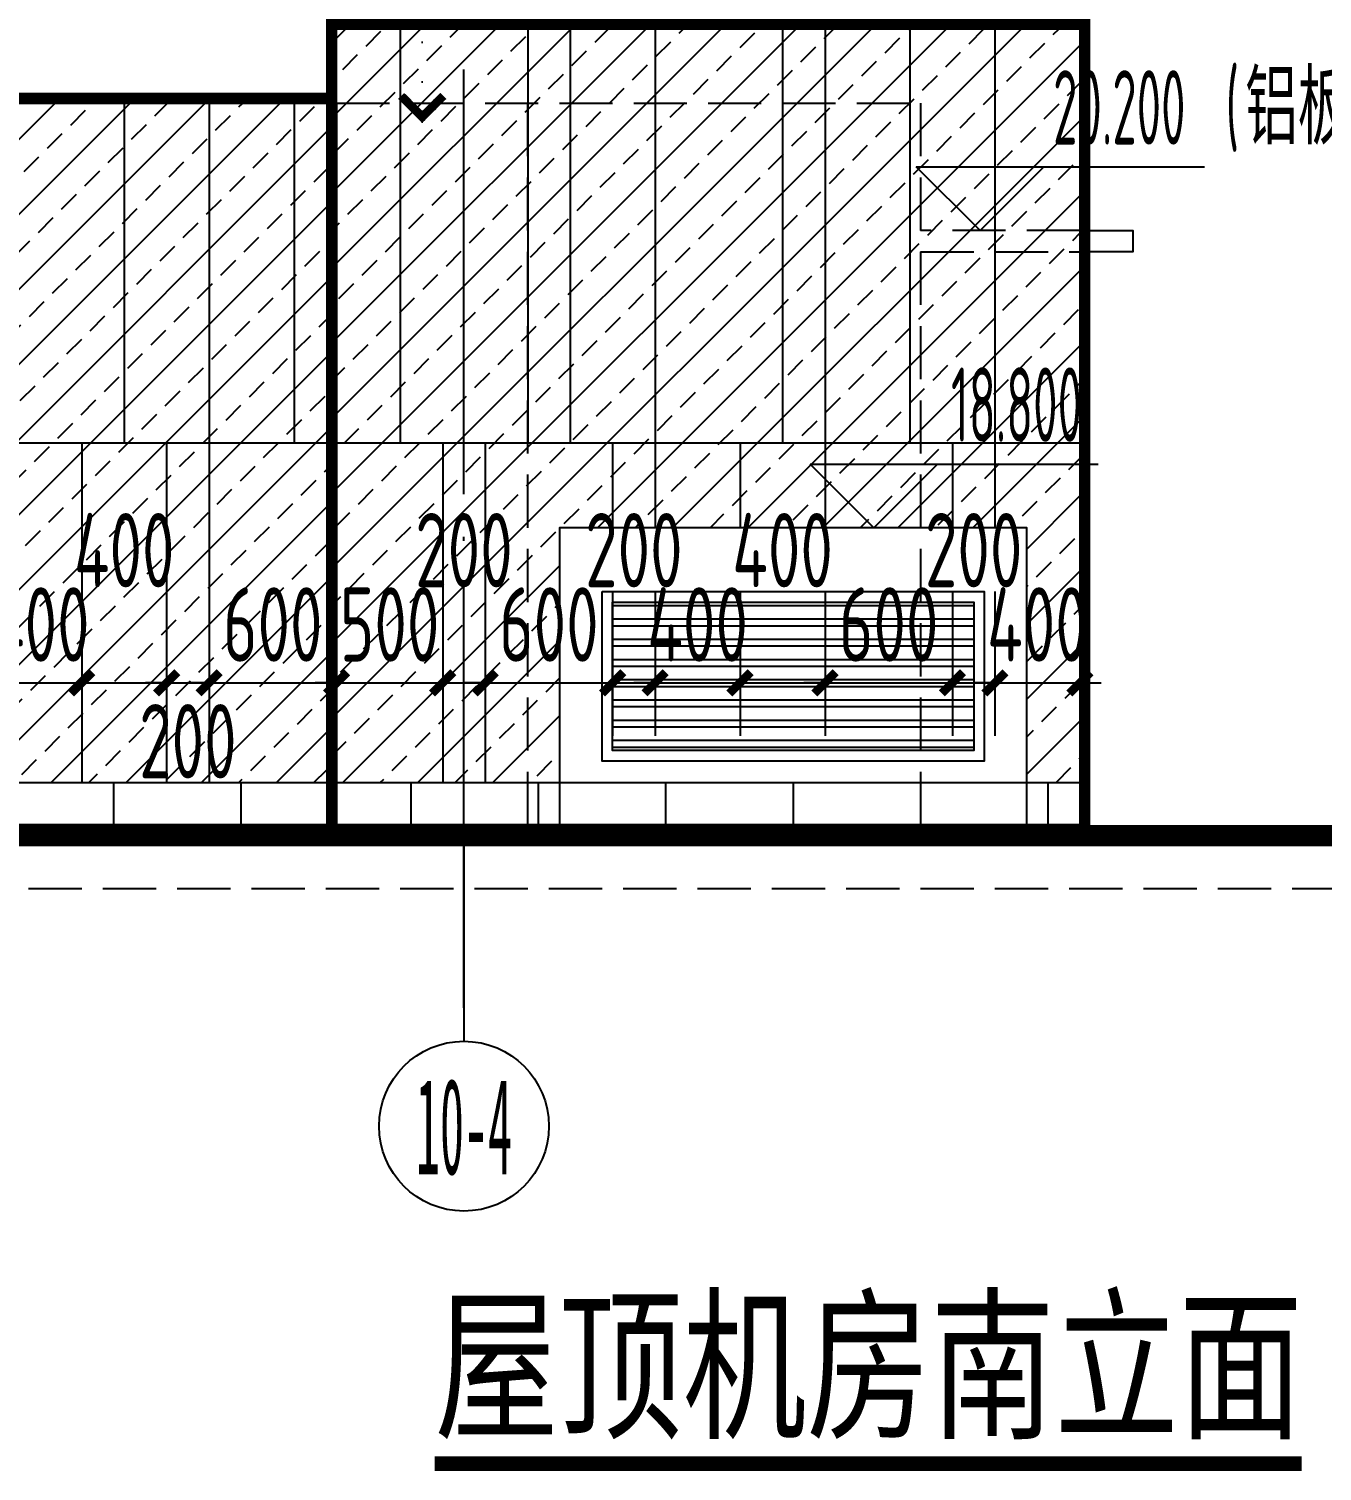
# Model space of a CAD drawing. Extents: x -863035 to 270371, y -8918 to 240488.
# Drawn here: x 213156 to 219245, y 127024 to 133818 of the extents above; entities that cross this region are included whole.
import ezdxf
from ezdxf.enums import TextEntityAlignment as Align

# ---------------------------------------------------------------- set-up
doc = ezdxf.new("R2010")
doc.units = 0
doc.header["$LTSCALE"] = 1000
doc.header["$MEASUREMENT"] = 0
for name, pattern in [('109-34 轴网$0$L1$0$$AUDIT_BAD_LTYPE1', [0]), ('DASH', [0.35, 0.25, -0.1]), ('DOT2', [0.125, 0, -0.125]), ('DOTE', [2.42, 2, -0.2, 0.02, -0.2])]:
    doc.linetypes.add(name, pattern=pattern)
for name, color, linetype in [('01-标注_尺寸', 124, 'Continuous'), ('01-标注_标高', 200, 'Continuous'), ('01-标注_符号', 200, 'Continuous'), ('01-标注_轴线坐标', 132, 'Continuous'), ('02-TEXT_标注', 130, 'Continuous'), ('02-TEXT_轴号', 7, 'Continuous'), ('05-填充_156', 156, 'Continuous'), ('A-C_窗', 140, 'Continuous'), ('A_AXIS-轴线', 36, 'Continuous'), ('AXIS_TEXT', 7, 'Continuous'), ('DIM_SYMB', 3, 'Continuous'), ('E-墙面分格', 146, 'Continuous'), ('E-立面轮廓', 241, 'Continuous')]:
    doc.layers.add(name, color=color, linetype=linetype)
doc.styles.add('_TCH_AXIS', font='STXIHEI.TTF')
doc.styles.add('_TCH_DIM', font='ROS1', dxfattribs={"width": 0.75, "bigfont": 'JD'})
doc.styles.add('_TCH_DIM_T3', font='ROS1', dxfattribs={"width": 0.75, "bigfont": 'JD'})
doc.styles.add('COMPLEX', font='COMPLEX')
doc.styles.add('logo-3', font='', dxfattribs={"width": 0.8})
doc.styles.get("Standard").update_dxf_attribs({"font": 'STXIHEI.TTF', "width": 0.75})
doc.styles.get('logo-3').set_extended_font_data('SimSun')
doc.dimstyles.new('_TCH_ARCH&&100', dxfattribs={"dimtxt": 350, "dimasz": 100, "dimexe": 250, "dimexo": 300, "dimgap": 100, "dimtad": 1, "dimdec": 0, "dimzin": 0, "dimdsep": 46, "dimtxsty": '_TCH_DIM_T3', "dimblk": 'ARCHTICK', "dimcen": 0.09, "dimclrt": 7, "dimazin": 2, "dimtfac": 1, "dimtdec": 0, "dimtix": 1, "dimtmove": 2, "dimatfit": 3, "dimfxl": 0, "dimtolj": 1, "dimtzin": 0, "dimarcsym": 0})
doc.dimstyles.new('副本 ISO-1', dxfattribs={"dimtxt": 2.5, "dimasz": 1.5, "dimexe": 1.25, "dimexo": 0.625, "dimtad": 1, "dimdec": 0, "dimtxsty": 'logo-3', "dimblk": 'ARCHTICK', "dimcen": 2.5, "dimdle": 1, "dimadec": 0, "dimazin": 0, "dimtfac": 1, "dimtdec": 0, "dimtix": 1, "dimtmove": 0, "dimatfit": 3, "dimldrblk": 'AR', "dimfxl": 0, "dimarcsym": 0})

# ---------------------------------------------------------------- blocks, each defined once
blk = doc.blocks.new('_ArchTick')
at = {"color": 0, "linetype": 'ByBlock', "const_width": 0.4}
blk.add_lwpolyline([(-0.5, -0.5), (0.5, 0.5)], dxfattribs=at)
blk = doc.blocks.new('*X7')
at = {"color": 0}
for p, q in [((-1012.3116, 1692.7221), (-1012.3116, 1692.7226)), ((-1012.3115, 1692.7227), (-1012.2838, 1692.7227)), ((-1012.3111, 1692.7217), (-1012.2828, 1692.7217)), ((-1012.3106, 1692.7211), (-1012.3106, 1692.7236)), ((-1012.3105, 1692.7237), (-1012.2848, 1692.7237)), ((-1012.3101, 1692.7207), (-1012.2818, 1692.7207)), ((-1012.3096, 1692.7201), (-1012.3096, 1692.7246)), ((-1012.3095, 1692.7247), (-1012.2858, 1692.7247)), ((-1012.3091, 1692.7197), (-1012.2808, 1692.7197)), ((-1012.3086, 1692.7191), (-1012.3086, 1692.7256)), ((-1012.3085, 1692.7257), (-1012.2868, 1692.7257)), ((-1012.3081, 1692.7187), (-1012.2798, 1692.7187)), ((-1012.3076, 1692.7181), (-1012.3076, 1692.7266)), ((-1012.3075, 1692.7267), (-1012.2878, 1692.7267)), ((-1012.3071, 1692.7177), (-1012.2788, 1692.7177)), ((-1012.3066, 1692.7171), (-1012.3066, 1692.7276)), ((-1012.3065, 1692.7277), (-1012.2888, 1692.7277)), ((-1012.3061, 1692.7167), (-1012.2778, 1692.7167)), ((-1012.3056, 1692.7161), (-1012.3056, 1692.7286)), ((-1012.3055, 1692.7287), (-1012.2898, 1692.7287)), ((-1012.3051, 1692.7157), (-1012.2768, 1692.7157)), ((-1012.3046, 1692.7151), (-1012.3046, 1692.7296)), ((-1012.3045, 1692.7297), (-1012.2908, 1692.7297)), ((-1012.3041, 1692.7147), (-1012.2758, 1692.7147)), ((-1012.3036, 1692.7141), (-1012.3036, 1692.7306)), ((-1012.3035, 1692.7307), (-1012.2918, 1692.7307)), ((-1012.3031, 1692.7137), (-1012.2748, 1692.7137)), ((-1012.3026, 1692.7131), (-1012.3026, 1692.7316)), ((-1012.3025, 1692.7317), (-1012.2928, 1692.7317)), ((-1012.3021, 1692.7127), (-1012.2738, 1692.7127)), ((-1012.3016, 1692.7121), (-1012.3016, 1692.7326)), ((-1012.3015, 1692.7327), (-1012.2938, 1692.7327)), ((-1012.3011, 1692.7117), (-1012.2728, 1692.7117)), ((-1012.3006, 1692.7111), (-1012.3006, 1692.7336)), ((-1012.3005, 1692.7337), (-1012.2948, 1692.7337)), ((-1012.3001, 1692.7107), (-1012.2718, 1692.7107)), ((-1012.2996, 1692.7101), (-1012.2996, 1692.7346)), ((-1012.2995, 1692.7347), (-1012.2958, 1692.7347)), ((-1012.2991, 1692.7097), (-1012.2708, 1692.7097)), ((-1012.2986, 1692.7091), (-1012.2986, 1692.7356)), ((-1012.2985, 1692.7357), (-1012.2968, 1692.7357)), ((-1012.2981, 1692.7087), (-1012.2698, 1692.7087)), ((-1012.2976, 1692.7081), (-1012.2976, 1692.7364)), ((-1012.2971, 1692.7077), (-1012.2688, 1692.7077)), ((-1012.2966, 1692.7071), (-1012.2966, 1692.7354)), ((-1012.2961, 1692.7067), (-1012.2678, 1692.7067)), ((-1012.2956, 1692.7061), (-1012.2956, 1692.7344)), ((-1012.2951, 1692.7057), (-1012.2668, 1692.7057)), ((-1012.2946, 1692.7051), (-1012.2946, 1692.7334)), ((-1012.2941, 1692.7047), (-1012.2658, 1692.7047)), ((-1012.2936, 1692.7041), (-1012.2936, 1692.7324)), ((-1012.2931, 1692.7037), (-1012.2648, 1692.7037)), ((-1012.2926, 1692.7031), (-1012.2926, 1692.7314)), ((-1012.2921, 1692.7027), (-1012.2638, 1692.7027)), ((-1012.2916, 1692.7021), (-1012.2916, 1692.7304)), ((-1012.2911, 1692.7017), (-1012.2628, 1692.7017)), ((-1012.2906, 1692.7011), (-1012.2906, 1692.7294)), ((-1012.2901, 1692.7007), (-1012.2618, 1692.7007)), ((-1012.2896, 1692.7001), (-1012.2896, 1692.7284)), ((-1012.2891, 1692.6997), (-1012.2608, 1692.6997)), ((-1012.2886, 1692.6991), (-1012.2886, 1692.7274)), ((-1012.2881, 1692.6987), (-1012.2598, 1692.6987)), ((-1012.2876, 1692.6981), (-1012.2876, 1692.7264)), ((-1012.2871, 1692.6977), (-1012.2588, 1692.6977)), ((-1012.2866, 1692.6971), (-1012.2866, 1692.7254)), ((-1012.2861, 1692.6967), (-1012.2578, 1692.6967)), ((-1012.2856, 1692.6961), (-1012.2856, 1692.7244)), ((-1012.2851, 1692.6957), (-1012.2568, 1692.6957)), ((-1012.2846, 1692.6951), (-1012.2846, 1692.7234)), ((-1012.2836, 1692.6941), (-1012.2836, 1692.7224)), ((-1012.2826, 1692.6931), (-1012.2826, 1692.7214)), ((-1012.2816, 1692.6921), (-1012.2816, 1692.7204)), ((-1012.2806, 1692.6911), (-1012.2806, 1692.7194)), ((-1012.2796, 1692.6901), (-1012.2796, 1692.7184)), ((-1012.2786, 1692.6891), (-1012.2786, 1692.7174)), ((-1012.2776, 1692.6881), (-1012.2776, 1692.7164)), ((-1012.2766, 1692.6871), (-1012.2766, 1692.7154)), ((-1012.2756, 1692.6861), (-1012.2756, 1692.7144)), ((-1012.2746, 1692.6851), (-1012.2746, 1692.7134)), ((-1012.2736, 1692.6841), (-1012.2736, 1692.7124)), ((-1012.2726, 1692.6831), (-1012.2726, 1692.7114)), ((-1012.2716, 1692.6821), (-1012.2716, 1692.7104)), ((-1012.2706, 1692.6811), (-1012.2706, 1692.7094)), ((-1012.2696, 1692.6801), (-1012.2696, 1692.7084)), ((-1012.2686, 1692.6791), (-1012.2686, 1692.7074)), ((-1012.2676, 1692.6781), (-1012.2676, 1692.7064)), ((-1012.2666, 1692.6771), (-1012.2666, 1692.7054)), ((-1012.2656, 1692.6761), (-1012.2656, 1692.7044)), ((-1012.2646, 1692.6751), (-1012.2646, 1692.7034)), ((-1012.2636, 1692.6741), (-1012.2636, 1692.7024)), ((-1012.2626, 1692.6731), (-1012.2626, 1692.7014)), ((-1012.2616, 1692.6721), (-1012.2616, 1692.7004)), ((-1012.2606, 1692.6711), (-1012.2606, 1692.6994)), ((-1012.2596, 1692.6701), (-1012.2596, 1692.6984)), ((-1012.2586, 1692.6424), (-1012.2586, 1692.6974)), ((-1012.2576, 1692.6434), (-1012.2576, 1692.6964)), ((-1012.2841, 1692.6947), (-1012.2558, 1692.6947)), ((-1012.2831, 1692.6937), (-1012.2548, 1692.6937)), ((-1012.2821, 1692.6927), (-1012.2538, 1692.6927)), ((-1012.2811, 1692.6917), (-1012.2528, 1692.6917)), ((-1012.2801, 1692.6907), (-1012.2518, 1692.6907)), ((-1012.2791, 1692.6897), (-1012.2508, 1692.6897)), ((-1012.2781, 1692.6887), (-1012.2498, 1692.6887)), ((-1012.2771, 1692.6877), (-1012.2488, 1692.6877)), ((-1012.2761, 1692.6867), (-1012.2478, 1692.6867)), ((-1012.2756, 1692.6537), (-1012.2473, 1692.6537)), ((-1012.2756, 1692.6254), (-1012.2756, 1692.6537)), ((-1012.2751, 1692.6857), (-1012.2468, 1692.6857)), ((-1012.2746, 1692.6547), (-1012.2463, 1692.6547)), ((-1012.2746, 1692.6264), (-1012.2746, 1692.6547)), ((-1012.2741, 1692.6847), (-1012.2458, 1692.6847)), ((-1012.2736, 1692.6557), (-1012.2453, 1692.6557)), ((-1012.2736, 1692.6274), (-1012.2736, 1692.6557)), ((-1012.2731, 1692.6837), (-1012.2448, 1692.6837)), ((-1012.2726, 1692.6567), (-1012.2443, 1692.6567)), ((-1012.2726, 1692.6284), (-1012.2726, 1692.6567)), ((-1012.2721, 1692.6827), (-1012.2438, 1692.6827)), ((-1012.2716, 1692.6577), (-1012.2433, 1692.6577)), ((-1012.2716, 1692.6294), (-1012.2716, 1692.6577)), ((-1012.2711, 1692.6817), (-1012.2428, 1692.6817)), ((-1012.2706, 1692.6587), (-1012.2423, 1692.6587)), ((-1012.2706, 1692.6304), (-1012.2706, 1692.6587)), ((-1012.2701, 1692.6807), (-1012.2418, 1692.6807)), ((-1012.2696, 1692.6597), (-1012.2413, 1692.6597)), ((-1012.2696, 1692.6314), (-1012.2696, 1692.6597)), ((-1012.2691, 1692.6797), (-1012.2408, 1692.6797)), ((-1012.2686, 1692.6607), (-1012.2403, 1692.6607)), ((-1012.2686, 1692.6324), (-1012.2686, 1692.6607)), ((-1012.2681, 1692.6787), (-1012.2398, 1692.6787)), ((-1012.2676, 1692.6617), (-1012.2393, 1692.6617)), ((-1012.2676, 1692.6334), (-1012.2676, 1692.6617)), ((-1012.2671, 1692.6777), (-1012.2388, 1692.6777)), ((-1012.2666, 1692.6627), (-1012.2383, 1692.6627)), ((-1012.2666, 1692.6344), (-1012.2666, 1692.6627)), ((-1012.2661, 1692.6767), (-1012.2378, 1692.6767)), ((-1012.2656, 1692.6637), (-1012.2373, 1692.6637)), ((-1012.2656, 1692.6354), (-1012.2656, 1692.6637)), ((-1012.2651, 1692.6757), (-1012.2368, 1692.6757)), ((-1012.2646, 1692.6647), (-1012.2363, 1692.6647)), ((-1012.2646, 1692.6364), (-1012.2646, 1692.6647)), ((-1012.2641, 1692.6747), (-1012.2358, 1692.6747)), ((-1012.2636, 1692.6657), (-1012.2353, 1692.6657)), ((-1012.2636, 1692.6374), (-1012.2636, 1692.6657)), ((-1012.2631, 1692.6737), (-1012.2348, 1692.6737)), ((-1012.2626, 1692.6667), (-1012.2343, 1692.6667)), ((-1012.2626, 1692.6384), (-1012.2626, 1692.6667)), ((-1012.2621, 1692.6727), (-1012.2338, 1692.6727)), ((-1012.2616, 1692.6677), (-1012.2333, 1692.6677)), ((-1012.2616, 1692.6394), (-1012.2616, 1692.6677)), ((-1012.2611, 1692.6717), (-1012.2328, 1692.6717)), ((-1012.2606, 1692.6687), (-1012.2323, 1692.6687)), ((-1012.2606, 1692.6404), (-1012.2606, 1692.6687)), ((-1012.2601, 1692.6707), (-1012.2318, 1692.6707)), ((-1012.2596, 1692.6697), (-1012.2313, 1692.6697)), ((-1012.2596, 1692.6414), (-1012.2596, 1692.6697)), ((-1012.2566, 1692.6444), (-1012.2566, 1692.6954)), ((-1012.2556, 1692.6454), (-1012.2556, 1692.6944)), ((-1012.2546, 1692.6464), (-1012.2546, 1692.6934)), ((-1012.2536, 1692.6474), (-1012.2536, 1692.6924)), ((-1012.2526, 1692.6484), (-1012.2526, 1692.6914)), ((-1012.2516, 1692.6494), (-1012.2516, 1692.6904)), ((-1012.2506, 1692.6504), (-1012.2506, 1692.6894)), ((-1012.2496, 1692.6514), (-1012.2496, 1692.6884)), ((-1012.2486, 1692.6524), (-1012.2486, 1692.6874)), ((-1012.2476, 1692.6534), (-1012.2476, 1692.6864)), ((-1012.2466, 1692.6544), (-1012.2466, 1692.6854)), ((-1012.2456, 1692.6554), (-1012.2456, 1692.6844)), ((-1012.2446, 1692.6564), (-1012.2446, 1692.6834)), ((-1012.2436, 1692.6574), (-1012.2436, 1692.6824)), ((-1012.2426, 1692.6584), (-1012.2426, 1692.6814)), ((-1012.2416, 1692.6594), (-1012.2416, 1692.6804)), ((-1012.2406, 1692.6604), (-1012.2406, 1692.6794)), ((-1012.2396, 1692.6614), (-1012.2396, 1692.6784)), ((-1012.2386, 1692.6624), (-1012.2386, 1692.6774)), ((-1012.2376, 1692.6634), (-1012.2376, 1692.6764)), ((-1012.2366, 1692.6644), (-1012.2366, 1692.6754)), ((-1012.2356, 1692.6654), (-1012.2356, 1692.6744)), ((-1012.2346, 1692.6664), (-1012.2346, 1692.6734)), ((-1012.2336, 1692.6674), (-1012.2336, 1692.6724)), ((-1012.2326, 1692.6684), (-1012.2326, 1692.6714)), ((-1012.2316, 1692.6694), (-1012.2316, 1692.6704)), ((-1012.3116, 1692.6177), (-1012.2833, 1692.6177)), ((-1012.3116, 1692.6172), (-1012.3116, 1692.6177)), ((-1012.3111, 1692.6167), (-1012.2843, 1692.6167)), ((-1012.3106, 1692.6187), (-1012.2823, 1692.6187)), ((-1012.3106, 1692.6162), (-1012.3106, 1692.6187)), ((-1012.3101, 1692.6157), (-1012.2853, 1692.6157)), ((-1012.3096, 1692.6197), (-1012.2813, 1692.6197)), ((-1012.3096, 1692.6152), (-1012.3096, 1692.6197)), ((-1012.3091, 1692.6147), (-1012.2863, 1692.6147)), ((-1012.3086, 1692.6207), (-1012.2803, 1692.6207)), ((-1012.3086, 1692.6142), (-1012.3086, 1692.6207)), ((-1012.3081, 1692.6137), (-1012.2873, 1692.6137)), ((-1012.3076, 1692.6217), (-1012.2793, 1692.6217)), ((-1012.3076, 1692.6132), (-1012.3076, 1692.6217)), ((-1012.3071, 1692.6127), (-1012.2883, 1692.6127)), ((-1012.3066, 1692.6227), (-1012.2783, 1692.6227)), ((-1012.3066, 1692.6122), (-1012.3066, 1692.6227)), ((-1012.3061, 1692.6117), (-1012.2893, 1692.6117)), ((-1012.3056, 1692.6237), (-1012.2773, 1692.6237)), ((-1012.3056, 1692.6112), (-1012.3056, 1692.6237)), ((-1012.3046, 1692.6247), (-1012.2763, 1692.6247)), ((-1012.3046, 1692.6102), (-1012.3046, 1692.6247)), ((-1012.3036, 1692.6257), (-1012.2753, 1692.6257)), ((-1012.3036, 1692.6092), (-1012.3036, 1692.6257)), ((-1012.3026, 1692.6267), (-1012.2743, 1692.6267)), ((-1012.3026, 1692.6082), (-1012.3026, 1692.6267)), ((-1012.3016, 1692.6277), (-1012.2733, 1692.6277)), ((-1012.3016, 1692.6072), (-1012.3016, 1692.6277)), ((-1012.3006, 1692.6287), (-1012.2723, 1692.6287)), ((-1012.3006, 1692.6062), (-1012.3006, 1692.6287)), ((-1012.2996, 1692.6297), (-1012.2713, 1692.6297)), ((-1012.2996, 1692.6052), (-1012.2996, 1692.6297)), ((-1012.2986, 1692.6307), (-1012.2703, 1692.6307)), ((-1012.2986, 1692.6042), (-1012.2986, 1692.6307)), ((-1012.2976, 1692.6317), (-1012.2693, 1692.6317)), ((-1012.2976, 1692.6034), (-1012.2976, 1692.6317)), ((-1012.2966, 1692.6327), (-1012.2683, 1692.6327)), ((-1012.2966, 1692.6044), (-1012.2966, 1692.6327)), ((-1012.2956, 1692.6337), (-1012.2673, 1692.6337)), ((-1012.2956, 1692.6054), (-1012.2956, 1692.6337)), ((-1012.2946, 1692.6347), (-1012.2663, 1692.6347)), ((-1012.2946, 1692.6064), (-1012.2946, 1692.6347)), ((-1012.2936, 1692.6357), (-1012.2653, 1692.6357)), ((-1012.2936, 1692.6074), (-1012.2936, 1692.6357)), ((-1012.2926, 1692.6367), (-1012.2643, 1692.6367)), ((-1012.2926, 1692.6084), (-1012.2926, 1692.6367)), ((-1012.2916, 1692.6377), (-1012.2633, 1692.6377)), ((-1012.2916, 1692.6094), (-1012.2916, 1692.6377)), ((-1012.2906, 1692.6387), (-1012.2623, 1692.6387)), ((-1012.2906, 1692.6104), (-1012.2906, 1692.6387)), ((-1012.2896, 1692.6397), (-1012.2613, 1692.6397)), ((-1012.2896, 1692.6114), (-1012.2896, 1692.6397)), ((-1012.2886, 1692.6407), (-1012.2603, 1692.6407)), ((-1012.2886, 1692.6124), (-1012.2886, 1692.6407)), ((-1012.2876, 1692.6417), (-1012.2593, 1692.6417)), ((-1012.2876, 1692.6134), (-1012.2876, 1692.6417)), ((-1012.2866, 1692.6427), (-1012.2583, 1692.6427)), ((-1012.2866, 1692.6144), (-1012.2866, 1692.6427)), ((-1012.2856, 1692.6437), (-1012.2573, 1692.6437)), ((-1012.2856, 1692.6154), (-1012.2856, 1692.6437)), ((-1012.2846, 1692.6447), (-1012.2563, 1692.6447)), ((-1012.2846, 1692.6164), (-1012.2846, 1692.6447)), ((-1012.2836, 1692.6457), (-1012.2553, 1692.6457)), ((-1012.2836, 1692.6174), (-1012.2836, 1692.6457)), ((-1012.2826, 1692.6467), (-1012.2543, 1692.6467)), ((-1012.2826, 1692.6184), (-1012.2826, 1692.6467)), ((-1012.2816, 1692.6477), (-1012.2533, 1692.6477)), ((-1012.2816, 1692.6194), (-1012.2816, 1692.6477)), ((-1012.2806, 1692.6487), (-1012.2523, 1692.6487)), ((-1012.2806, 1692.6204), (-1012.2806, 1692.6487)), ((-1012.2796, 1692.6497), (-1012.2513, 1692.6497)), ((-1012.2796, 1692.6214), (-1012.2796, 1692.6497)), ((-1012.2786, 1692.6507), (-1012.2503, 1692.6507)), ((-1012.2786, 1692.6224), (-1012.2786, 1692.6507)), ((-1012.2776, 1692.6517), (-1012.2493, 1692.6517)), ((-1012.2776, 1692.6234), (-1012.2776, 1692.6517)), ((-1012.2766, 1692.6527), (-1012.2483, 1692.6527)), ((-1012.2766, 1692.6244), (-1012.2766, 1692.6527)), ((-1012.3051, 1692.6107), (-1012.2903, 1692.6107)), ((-1012.3041, 1692.6097), (-1012.2913, 1692.6097)), ((-1012.3031, 1692.6087), (-1012.2923, 1692.6087)), ((-1012.3021, 1692.6077), (-1012.2933, 1692.6077)), ((-1012.3011, 1692.6067), (-1012.2943, 1692.6067)), ((-1012.3001, 1692.6057), (-1012.2953, 1692.6057)), ((-1012.2991, 1692.6047), (-1012.2963, 1692.6047)), ((-1012.2981, 1692.6037), (-1012.2973, 1692.6037))]:
    blk.add_line(p, q, dxfattribs=at)
blk = doc.blocks.new('A-ARROW')
blk.add_lwpolyline([(0.0808, 0.0525), (0.0666, 0.0666), (0, 0), (0.0666, -0.0666), (0.0808, -0.0525), (0.0283, 0)], close=True)
at = {"rotation": 180}
blk.add_blockref('*X7', (-1012.2311, 1692.6699), dxfattribs=at)
blk = doc.blocks.new('AR')
at = {"xscale": -21.59999999986031, "yscale": 21.59999999999127, "zscale": 21.6, "rotation": 359.9999997162888}
blk.add_blockref('A-ARROW', (0.002, -0.002), dxfattribs=at)
blk = doc.blocks.new('_AXISO')
blk.add_circle((0, 0), 0.5)
at = {"layer": 'AXIS_TEXT', "style": 'COMPLEX', "width": 1.041667}
blk.add_attdef('A', text='', height=0.56, dxfattribs=at).set_placement((-0.25, -0.28), (0.25, -0.28), align=Align.FIT)
blk = doc.blocks.new('*D1806')
at = {"layer": '01-标注_尺寸', "color": 0, "lineweight": -2, "transparency": 16777216}
for p, q in [((213004.7, 131168.3), (213004.7, 130487.6)), ((213404.7, 131168.3), (213404.7, 130487.6)), ((213004.7, 130737.6), (212904.7, 130737.6)), ((213004.7, 130737.6), (213404.7, 130737.6)), ((213404.7, 130737.6), (213504.7, 130737.6))]:
    blk.add_line(p, q, dxfattribs=at)
at = {"layer": 'Defpoints', "color": 0, "transparency": 16777216}
for p in [(213004.7, 131468.3), (213404.7, 131468.3), (213404.7, 130737.6)]:
    blk.add_point(p, dxfattribs=at)
at = {"layer": '01-标注_尺寸', "color": 0, "lineweight": -2, "transparency": 16777216, "xscale": 100, "yscale": 100, "zscale": 100}
blk.add_blockref('_ArchTick', (213004.7, 130737.6), dxfattribs=at)
at = {"layer": '01-标注_尺寸', "color": 0, "lineweight": -2, "transparency": 16777216, "xscale": 100, "yscale": 100, "zscale": 100, "rotation": 180}
blk.add_blockref('_ArchTick', (213404.7, 130737.6), dxfattribs=at)
at = {"layer": '01-标注_尺寸', "color": 7, "transparency": 16777216, "insert": (213204.7, 131012.6), "char_height": 350, "attachment_point": 5, "style": '_TCH_DIM_T3'}
blk.add_mtext('\\A1;400', dxfattribs=at)
blk = doc.blocks.new('*D1807')
at = {"layer": '01-标注_尺寸', "color": 0, "lineweight": -2, "transparency": 16777216}
for p, q in [((213404.7, 131168.3), (213404.7, 130487.6)), ((213804.7, 131168.3), (213804.7, 130487.6)), ((213404.7, 130737.6), (213804.7, 130737.6))]:
    blk.add_line(p, q, dxfattribs=at)
at = {"layer": 'Defpoints', "color": 0, "transparency": 16777216}
for p in [(213404.7, 131468.3), (213804.7, 131468.3), (213804.7, 130737.6)]:
    blk.add_point(p, dxfattribs=at)
at = {"layer": '01-标注_尺寸', "color": 0, "lineweight": -2, "transparency": 16777216, "xscale": 100, "yscale": 100, "zscale": 100, "rotation": 180}
blk.add_blockref('_ArchTick', (213404.7, 130737.6), dxfattribs=at)
at = {"layer": '01-标注_尺寸', "color": 0, "lineweight": -2, "transparency": 16777216, "xscale": 100, "yscale": 100, "zscale": 100}
blk.add_blockref('_ArchTick', (213804.7, 130737.6), dxfattribs=at)
at = {"layer": '01-标注_尺寸', "color": 7, "transparency": 16777216, "insert": (213604.7, 131362.6), "char_height": 350, "attachment_point": 5, "style": '_TCH_DIM_T3'}
blk.add_mtext('\\A1;400', dxfattribs=at)
blk = doc.blocks.new('*D1808')
at = {"layer": '01-标注_尺寸', "color": 0, "lineweight": -2, "transparency": 16777216}
for p, q in [((213804.7, 131168.3), (213804.7, 130487.6)), ((214004.7, 131168.3), (214004.7, 130487.6)), ((213804.7, 130737.6), (213704.7, 130737.6)), ((213804.7, 130737.6), (214004.7, 130737.6)), ((214004.7, 130737.6), (214104.7, 130737.6))]:
    blk.add_line(p, q, dxfattribs=at)
at = {"layer": 'Defpoints', "color": 0, "transparency": 16777216}
for p in [(213804.7, 131468.3), (214004.7, 131468.3), (214004.7, 130737.6)]:
    blk.add_point(p, dxfattribs=at)
at = {"layer": '01-标注_尺寸', "color": 0, "lineweight": -2, "transparency": 16777216, "xscale": 100, "yscale": 100, "zscale": 100}
blk.add_blockref('_ArchTick', (213804.7, 130737.6), dxfattribs=at)
at = {"layer": '01-标注_尺寸', "color": 0, "lineweight": -2, "transparency": 16777216, "xscale": 100, "yscale": 100, "zscale": 100, "rotation": 180}
blk.add_blockref('_ArchTick', (214004.7, 130737.6), dxfattribs=at)
at = {"layer": '01-标注_尺寸', "color": 7, "transparency": 16777216, "insert": (213904.7, 130462.6), "char_height": 350, "attachment_point": 5, "style": '_TCH_DIM_T3'}
blk.add_mtext('\\A1;200', dxfattribs=at)
blk = doc.blocks.new('*D1809')
at = {"layer": '01-标注_尺寸', "color": 0, "lineweight": -2, "transparency": 16777216}
for p, q in [((214004.7, 131168.3), (214004.7, 130487.6)), ((214604.7, 131168.3), (214604.7, 130487.6)), ((214004.7, 130737.6), (213904.7, 130737.6)), ((214004.7, 130737.6), (214604.7, 130737.6)), ((214604.7, 130737.6), (214704.7, 130737.6))]:
    blk.add_line(p, q, dxfattribs=at)
at = {"layer": 'Defpoints', "color": 0, "transparency": 16777216}
for p in [(214004.7, 131468.3), (214604.7, 131468.3), (214604.7, 130737.6)]:
    blk.add_point(p, dxfattribs=at)
at = {"layer": '01-标注_尺寸', "color": 0, "lineweight": -2, "transparency": 16777216, "xscale": 100, "yscale": 100, "zscale": 100}
blk.add_blockref('_ArchTick', (214004.7, 130737.6), dxfattribs=at)
at = {"layer": '01-标注_尺寸', "color": 0, "lineweight": -2, "transparency": 16777216, "xscale": 100, "yscale": 100, "zscale": 100, "rotation": 180}
blk.add_blockref('_ArchTick', (214604.7, 130737.6), dxfattribs=at)
at = {"layer": '01-标注_尺寸', "color": 7, "transparency": 16777216, "insert": (214304.7, 131012.6), "char_height": 350, "attachment_point": 5, "style": '_TCH_DIM_T3'}
blk.add_mtext('\\A1;600', dxfattribs=at)
blk = doc.blocks.new('*D1810')
at = {"layer": '01-标注_尺寸', "color": 0, "lineweight": -2, "transparency": 16777216}
for p, q in [((214604.7, 131168.3), (214604.7, 130487.6)), ((215104.7, 131168.3), (215104.7, 130487.6)), ((214604.7, 130737.6), (214504.7, 130737.6)), ((214604.7, 130737.6), (215104.7, 130737.6)), ((215104.7, 130737.6), (215204.7, 130737.6))]:
    blk.add_line(p, q, dxfattribs=at)
at = {"layer": 'Defpoints', "color": 0, "transparency": 16777216}
for p in [(214604.7, 131468.3), (215104.7, 131468.3), (215104.7, 130737.6)]:
    blk.add_point(p, dxfattribs=at)
at = {"layer": '01-标注_尺寸', "color": 0, "lineweight": -2, "transparency": 16777216, "xscale": 100, "yscale": 100, "zscale": 100}
blk.add_blockref('_ArchTick', (214604.7, 130737.6), dxfattribs=at)
at = {"layer": '01-标注_尺寸', "color": 0, "lineweight": -2, "transparency": 16777216, "xscale": 100, "yscale": 100, "zscale": 100, "rotation": 180}
blk.add_blockref('_ArchTick', (215104.7, 130737.6), dxfattribs=at)
at = {"layer": '01-标注_尺寸', "color": 7, "transparency": 16777216, "insert": (214854.7, 131012.6), "char_height": 350, "attachment_point": 5, "style": '_TCH_DIM_T3'}
blk.add_mtext('\\A1;500', dxfattribs=at)
blk = doc.blocks.new('*D1811')
at = {"layer": '01-标注_尺寸', "color": 0, "lineweight": -2, "transparency": 16777216}
for p, q in [((215104.7, 131168.3), (215104.7, 130487.6)), ((215304.7, 131168.3), (215304.7, 130487.6)), ((215104.7, 130737.6), (215304.7, 130737.6))]:
    blk.add_line(p, q, dxfattribs=at)
at = {"layer": 'Defpoints', "color": 0, "transparency": 16777216}
for p in [(215104.7, 131468.3), (215304.7, 131468.3), (215304.7, 130737.6)]:
    blk.add_point(p, dxfattribs=at)
at = {"layer": '01-标注_尺寸', "color": 0, "lineweight": -2, "transparency": 16777216, "xscale": 100, "yscale": 100, "zscale": 100, "rotation": 180}
blk.add_blockref('_ArchTick', (215104.7, 130737.6), dxfattribs=at)
at = {"layer": '01-标注_尺寸', "color": 0, "lineweight": -2, "transparency": 16777216, "xscale": 100, "yscale": 100, "zscale": 100}
blk.add_blockref('_ArchTick', (215304.7, 130737.6), dxfattribs=at)
at = {"layer": '01-标注_尺寸', "color": 7, "transparency": 16777216, "insert": (215204.7, 131362.6), "char_height": 350, "attachment_point": 5, "style": '_TCH_DIM_T3'}
blk.add_mtext('\\A1;200', dxfattribs=at)
blk = doc.blocks.new('*D1812')
at = {"layer": '01-标注_尺寸', "color": 0, "lineweight": -2, "transparency": 16777216}
for p, q in [((215304.7, 131168.3), (215304.7, 130487.6)), ((215904.7, 131168.3), (215904.7, 130487.6)), ((215304.7, 130737.6), (215204.7, 130737.6)), ((215304.7, 130737.6), (215904.7, 130737.6)), ((215904.7, 130737.6), (216004.7, 130737.6))]:
    blk.add_line(p, q, dxfattribs=at)
at = {"layer": 'Defpoints', "color": 0, "transparency": 16777216}
for p in [(215304.7, 131468.3), (215904.7, 131468.3), (215904.7, 130737.6)]:
    blk.add_point(p, dxfattribs=at)
at = {"layer": '01-标注_尺寸', "color": 0, "lineweight": -2, "transparency": 16777216, "xscale": 100, "yscale": 100, "zscale": 100}
blk.add_blockref('_ArchTick', (215304.7, 130737.6), dxfattribs=at)
at = {"layer": '01-标注_尺寸', "color": 0, "lineweight": -2, "transparency": 16777216, "xscale": 100, "yscale": 100, "zscale": 100, "rotation": 180}
blk.add_blockref('_ArchTick', (215904.7, 130737.6), dxfattribs=at)
at = {"layer": '01-标注_尺寸', "color": 7, "transparency": 16777216, "insert": (215604.7, 131012.6), "char_height": 350, "attachment_point": 5, "style": '_TCH_DIM_T3'}
blk.add_mtext('\\A1;600', dxfattribs=at)
blk = doc.blocks.new('*D1813')
at = {"layer": '01-标注_尺寸', "color": 0, "lineweight": -2, "transparency": 16777216}
for p, q in [((215904.7, 131168.3), (215904.7, 130487.6)), ((216104.7, 131168.3), (216104.7, 130487.6)), ((215904.7, 130737.6), (216104.7, 130737.6))]:
    blk.add_line(p, q, dxfattribs=at)
at = {"layer": 'Defpoints', "color": 0, "transparency": 16777216}
for p in [(215904.7, 131468.3), (216104.7, 131468.3), (216104.7, 130737.6)]:
    blk.add_point(p, dxfattribs=at)
at = {"layer": '01-标注_尺寸', "color": 0, "lineweight": -2, "transparency": 16777216, "xscale": 100, "yscale": 100, "zscale": 100, "rotation": 180}
blk.add_blockref('_ArchTick', (215904.7, 130737.6), dxfattribs=at)
at = {"layer": '01-标注_尺寸', "color": 0, "lineweight": -2, "transparency": 16777216, "xscale": 100, "yscale": 100, "zscale": 100}
blk.add_blockref('_ArchTick', (216104.7, 130737.6), dxfattribs=at)
at = {"layer": '01-标注_尺寸', "color": 7, "transparency": 16777216, "insert": (216004.7, 131362.6), "char_height": 350, "attachment_point": 5, "style": '_TCH_DIM_T3'}
blk.add_mtext('\\A1;200', dxfattribs=at)
blk = doc.blocks.new('*D1814')
at = {"layer": '01-标注_尺寸', "color": 0, "lineweight": -2, "transparency": 16777216}
for p, q in [((216104.7, 131168.3), (216104.7, 130487.6)), ((216504.7, 131168.3), (216504.7, 130487.6)), ((216104.7, 130737.6), (216004.7, 130737.6)), ((216104.7, 130737.6), (216504.7, 130737.6)), ((216504.7, 130737.6), (216604.7, 130737.6))]:
    blk.add_line(p, q, dxfattribs=at)
at = {"layer": 'Defpoints', "color": 0, "transparency": 16777216}
for p in [(216104.7, 131468.3), (216504.7, 131468.3), (216504.7, 130737.6)]:
    blk.add_point(p, dxfattribs=at)
at = {"layer": '01-标注_尺寸', "color": 0, "lineweight": -2, "transparency": 16777216, "xscale": 100, "yscale": 100, "zscale": 100}
blk.add_blockref('_ArchTick', (216104.7, 130737.6), dxfattribs=at)
at = {"layer": '01-标注_尺寸', "color": 0, "lineweight": -2, "transparency": 16777216, "xscale": 100, "yscale": 100, "zscale": 100, "rotation": 180}
blk.add_blockref('_ArchTick', (216504.7, 130737.6), dxfattribs=at)
at = {"layer": '01-标注_尺寸', "color": 7, "transparency": 16777216, "insert": (216304.7, 131012.6), "char_height": 350, "attachment_point": 5, "style": '_TCH_DIM_T3'}
blk.add_mtext('\\A1;400', dxfattribs=at)
blk = doc.blocks.new('*D1815')
at = {"layer": '01-标注_尺寸', "color": 0, "lineweight": -2, "transparency": 16777216}
for p, q in [((216504.7, 131168.3), (216504.7, 130487.6)), ((216904.7, 131168.3), (216904.7, 130487.6)), ((216504.7, 130737.6), (216904.7, 130737.6))]:
    blk.add_line(p, q, dxfattribs=at)
at = {"layer": 'Defpoints', "color": 0, "transparency": 16777216}
for p in [(216504.7, 131468.3), (216904.7, 131468.3), (216904.7, 130737.6)]:
    blk.add_point(p, dxfattribs=at)
at = {"layer": '01-标注_尺寸', "color": 0, "lineweight": -2, "transparency": 16777216, "xscale": 100, "yscale": 100, "zscale": 100, "rotation": 180}
blk.add_blockref('_ArchTick', (216504.7, 130737.6), dxfattribs=at)
at = {"layer": '01-标注_尺寸', "color": 0, "lineweight": -2, "transparency": 16777216, "xscale": 100, "yscale": 100, "zscale": 100}
blk.add_blockref('_ArchTick', (216904.7, 130737.6), dxfattribs=at)
at = {"layer": '01-标注_尺寸', "color": 7, "transparency": 16777216, "insert": (216704.7, 131362.6), "char_height": 350, "attachment_point": 5, "style": '_TCH_DIM_T3'}
blk.add_mtext('\\A1;400', dxfattribs=at)
blk = doc.blocks.new('*D1816')
at = {"layer": '01-标注_尺寸', "color": 0, "lineweight": -2, "transparency": 16777216}
for p, q in [((216904.7, 131168.3), (216904.7, 130487.6)), ((217504.7, 131168.3), (217504.7, 130487.6)), ((216904.7, 130737.6), (216804.7, 130737.6)), ((216904.7, 130737.6), (217504.7, 130737.6)), ((217504.7, 130737.6), (217604.7, 130737.6))]:
    blk.add_line(p, q, dxfattribs=at)
at = {"layer": 'Defpoints', "color": 0, "transparency": 16777216}
for p in [(216904.7, 131468.3), (217504.7, 131468.3), (217504.7, 130737.6)]:
    blk.add_point(p, dxfattribs=at)
at = {"layer": '01-标注_尺寸', "color": 0, "lineweight": -2, "transparency": 16777216, "xscale": 100, "yscale": 100, "zscale": 100}
blk.add_blockref('_ArchTick', (216904.7, 130737.6), dxfattribs=at)
at = {"layer": '01-标注_尺寸', "color": 0, "lineweight": -2, "transparency": 16777216, "xscale": 100, "yscale": 100, "zscale": 100, "rotation": 180}
blk.add_blockref('_ArchTick', (217504.7, 130737.6), dxfattribs=at)
at = {"layer": '01-标注_尺寸', "color": 7, "transparency": 16777216, "insert": (217204.7, 131012.6), "char_height": 350, "attachment_point": 5, "style": '_TCH_DIM_T3'}
blk.add_mtext('\\A1;600', dxfattribs=at)
blk = doc.blocks.new('*D1817')
at = {"layer": '01-标注_尺寸', "color": 0, "lineweight": -2, "transparency": 16777216}
for p, q in [((217504.7, 131168.3), (217504.7, 130487.6)), ((217704.7, 131168.3), (217704.7, 130487.6)), ((217504.7, 130737.6), (217704.7, 130737.6))]:
    blk.add_line(p, q, dxfattribs=at)
at = {"layer": 'Defpoints', "color": 0, "transparency": 16777216}
for p in [(217504.7, 131468.3), (217704.7, 131468.3), (217704.7, 130737.6)]:
    blk.add_point(p, dxfattribs=at)
at = {"layer": '01-标注_尺寸', "color": 0, "lineweight": -2, "transparency": 16777216, "xscale": 100, "yscale": 100, "zscale": 100, "rotation": 180}
blk.add_blockref('_ArchTick', (217504.7, 130737.6), dxfattribs=at)
at = {"layer": '01-标注_尺寸', "color": 0, "lineweight": -2, "transparency": 16777216, "xscale": 100, "yscale": 100, "zscale": 100}
blk.add_blockref('_ArchTick', (217704.7, 130737.6), dxfattribs=at)
at = {"layer": '01-标注_尺寸', "color": 7, "transparency": 16777216, "insert": (217604.7, 131362.6), "char_height": 350, "attachment_point": 5, "style": '_TCH_DIM_T3'}
blk.add_mtext('\\A1;200', dxfattribs=at)
blk = doc.blocks.new('*D1818')
at = {"layer": '01-标注_尺寸', "color": 0, "lineweight": -2, "transparency": 16777216}
for p, q in [((217704.7, 131168.3), (217704.7, 130487.6)), ((218104.7, 131168.3), (218104.7, 130487.6)), ((217704.7, 130737.6), (217604.7, 130737.6)), ((217704.7, 130737.6), (218104.7, 130737.6)), ((218104.7, 130737.6), (218204.7, 130737.6))]:
    blk.add_line(p, q, dxfattribs=at)
at = {"layer": 'Defpoints', "color": 0, "transparency": 16777216}
for p in [(217704.7, 131468.3), (218104.7, 131468.3), (218104.7, 130737.6)]:
    blk.add_point(p, dxfattribs=at)
at = {"layer": '01-标注_尺寸', "color": 0, "lineweight": -2, "transparency": 16777216, "xscale": 100, "yscale": 100, "zscale": 100}
blk.add_blockref('_ArchTick', (217704.7, 130737.6), dxfattribs=at)
at = {"layer": '01-标注_尺寸', "color": 0, "lineweight": -2, "transparency": 16777216, "xscale": 100, "yscale": 100, "zscale": 100, "rotation": 180}
blk.add_blockref('_ArchTick', (218104.7, 130737.6), dxfattribs=at)
at = {"layer": '01-标注_尺寸', "color": 7, "transparency": 16777216, "insert": (217904.7, 131012.6), "char_height": 350, "attachment_point": 5, "style": '_TCH_DIM_T3'}
blk.add_mtext('\\A1;400', dxfattribs=at)

msp = doc.modelspace()

# ---------------------------------------------------------------- hatches: boundary and pattern name
at = {"layer": '05-填充_156'}
h = msp.add_hatch(dxfattribs=at)
h.set_pattern_fill('天然石材', color=256, scale=50)
h.set_pattern_definition([(45, (-48911, 278967.05), (-176.77677, 176.77677), []), (45, (-48824.07, 278877.3), (-176.77677, 176.77677), [98.68425, -56.391])])
h.paths.add_polyline_path([(214604.7, 133818.3), (214604.7, 130268.3), (214654.7, 130268.3), (215654.5, 130268.3), (215654.7, 131468.3), (217854.4, 131468.3), (217854.4, 130268.3), (218104.7, 130268.3), (218104.7, 133818.3)])
h = msp.add_hatch(dxfattribs=at)
h.set_pattern_fill('天然石材', color=256, scale=50)
h.set_pattern_definition([(45, (193304.75, -165459.94), (-176.77677, 176.77677), []), (45, (193391.68, -165549.7), (-176.77677, 176.77677), [98.68425, -56.391])])
h.paths.add_polyline_path([(214604.7, 130268.3), (214604.7, 133468.3), (209604.7, 133468.3), (209604.7, 130268.3)])
h.paths.add_polyline_path([(212254.7, 131468.3), (212254.7, 130668.3), (210254.7, 130668.3), (210254.7, 131468.3)], flags=16)
at = {"layer": 'A-C_窗'}
h = msp.add_hatch(dxfattribs=at)
h.set_pattern_fill('ANSI32', color=256, scale=20, angle=135)
h.set_pattern_definition([(180, (685216.41, -155886.3), (-7e-15, -95.25), []), (180, (685184.66, -155854.55), (-7e-15, -95.25), [])])
h.paths.add_polyline_path([(215904.7, 131118.3), (217604.7, 131118.3), (217604.7, 130418.3), (215904.7, 130418.3)])

# ---------------------------------------------------------------- linework, layer by layer
at = {"layer": '01-标注_标高'}
for p, q in [((217634.7, 132868.3), (217334.7, 133168.3)), ((217334.7, 133168.3), (218691.3, 133168.3)), ((217634.7, 132868.3), (217934.7, 133168.3)), ((217134.4, 131468.3), (216834.4, 131768.3)), ((216834.4, 131768.3), (218191, 131768.3)), ((217134.4, 131468.3), (217434.4, 131768.3))]:
    msp.add_line(p, q, dxfattribs=at)
at = {"layer": '01-标注_轴线坐标'}
msp.add_line((215204.7, 130049.4), (215204.7, 129049.4), dxfattribs=at)
at = {"layer": 'A-C_窗', "linetype": '109-34 轴网$0$L1$0$$AUDIT_BAD_LTYPE1'}
for p, q in [((214604.7, 133818.3), (218104.7, 133818.3)), ((214604.7, 130068.3), (214604.7, 133818.3))]:
    msp.add_line(p, q, dxfattribs=at)
at = {"layer": 'A-C_窗', "linetype": 'DASH'}
for p, q in [((215504.7, 130068.3), (215504.7, 133468.3)), ((218104.7, 132868.3), (217354.7, 132868.3)), ((217354.7, 132768.3), (218104.7, 132768.3)), ((209304.7, 129768.3), (224802.7, 129768.3))]:
    msp.add_line(p, q, dxfattribs=at)
at = {"layer": 'A-C_窗'}
for p, q in [((209604.7, 130268.3), (214654.7, 130268.3)), ((214604.7, 130268.3), (218104.7, 130268.3)), ((208704.7, 130068.3), (218104.7, 130068.3))]:
    msp.add_line(p, q, dxfattribs=at)
at = {"layer": 'A-C_窗', "linetype": '109-34 轴网$0$L1$0$$AUDIT_BAD_LTYPE1'}
for points in [[(218104.7, 130068.3), (214604.7, 130068.3), (214604.7, 133818.3), (218104.7, 133818.3)], [(209604.7, 133468.3), (214604.7, 133468.3), (214604.7, 130068.3), (209604.7, 130068.3)]]:
    msp.add_lwpolyline(points, close=True, dxfattribs=at)
at = {"layer": 'A-C_窗', "linetype": 'DASH'}
msp.add_lwpolyline([(214604.7, 133468.3), (217354.7, 133468.3), (217354.7, 130068.3)], dxfattribs=at)
at = {"layer": 'A-C_窗', "linetype": '109-34 轴网$0$L1$0$$AUDIT_BAD_LTYPE1'}
msp.add_lwpolyline([(218104.7, 132868.3), (218354.7, 132868.3), (218354.7, 132768.3), (218104.7, 132768.3)], dxfattribs=at)
at = {"layer": 'A-C_窗'}
for points in [[(215654.4, 130068.3), (217854.4, 130068.3), (217854.4, 131468.3), (215654.7, 131468.3)], [(215854.7, 131168.3), (217654.7, 131168.3), (217654.7, 130368.3), (215854.7, 130368.3)], [(215904.7, 131118.3), (217604.7, 131118.3), (217604.7, 130418.3), (215904.7, 130418.3)]]:
    msp.add_lwpolyline(points, close=True, dxfattribs=at)
at = {"layer": 'A_AXIS-轴线', "linetype": 'DOTE'}
msp.add_lwpolyline([(215204.7, 129206.2), (215204.7, 134732)], dxfattribs=at)
at = {"layer": 'DIM_SYMB', "const_width": 70}
msp.add_lwpolyline([(215066.1, 127059.4), (219148.7, 127059.4)], dxfattribs=at)
at = {"layer": 'E-墙面分格'}
for p, q in [((214904.7, 133818.3), (214904.7, 131868.3)), ((215504.7, 133818.3), (215504.7, 131868.3)), ((215704.7, 133818.3), (215704.7, 131868.3)), ((216104.7, 133818.3), (216104.7, 131868.3)), ((216704.7, 133818.3), (216704.7, 131868.3)), ((216904.7, 133818.3), (216904.7, 131868.3)), ((217304.7, 133818.3), (217304.7, 131868.3)), ((217704.7, 133818.3), (217704.7, 131868.3)), ((213604.7, 133468.3), (213604.7, 131868.3)), ((214004.7, 133468.3), (214004.7, 131868.3)), ((214404.7, 133468.3), (214404.7, 131868.3)), ((209604.7, 131868.3), (216754.7, 131868.3)), ((213404.7, 131868.3), (213404.7, 130268.3)), ((213804.7, 131868.3), (213804.7, 130268.3)), ((214004.7, 131868.3), (214004.7, 130268.3)), ((214604.7, 131868.3), (218104.7, 131868.3)), ((215104.7, 131868.3), (215104.7, 130268.3)), ((215304.7, 131868.3), (215304.7, 130268.3)), ((215904.7, 131868.3), (215904.7, 131468.3)), ((216104.7, 131868.3), (216104.7, 131468.3)), ((216504.7, 131868.3), (216504.7, 131468.3)), ((216904.7, 131868.3), (216904.7, 131468.3)), ((217504.7, 131868.3), (217504.7, 131468.3)), ((217704.7, 131868.3), (217704.7, 131468.3)), ((213554.4, 130268.3), (213554.4, 130068.3)), ((214154.4, 130268.3), (214154.4, 130068.3)), ((214954.4, 130268.3), (214954.4, 130068.3)), ((215554.4, 130268.3), (215554.4, 130068.3)), ((216154.4, 130268.3), (216154.4, 130068.3)), ((216754.4, 130268.3), (216754.4, 130068.3)), ((217354.4, 130268.3), (217354.4, 130068.3)), ((217954.4, 130268.3), (217954.4, 130068.3))]:
    msp.add_line(p, q, dxfattribs=at)
at = {"layer": 'E-立面轮廓'}
for points, const_width in [([(214579.7, 130043.3), (214579.7, 133843.3), (218129.7, 133843.3), (218129.7, 130043.3)], 50), ([(209579.7, 130043.3), (209579.7, 133493.3), (214579.7, 133493.3)], 50), ([(209152.2, 130018.3), (224802.7, 130018.3)], 100)]:
    msp.add_lwpolyline(points, dxfattribs=dict(at, const_width=const_width))

# ---------------------------------------------------------------- block references
at = {"layer": '01-标注_轴线坐标'}
ref = msp.add_blockref('_AXISO', (215204.7, 128649.4), dxfattribs=dict(at, xscale=800, yscale=800, zscale=800))
ref.add_attrib('A', '10-4', dxfattribs={"layer": '02-TEXT_轴号', "height": 452.55, "style": '_TCH_AXIS', "width": 0.374624}).set_placement((214978.5, 128423.1), (215431, 128423.1), align=Align.FIT)

# ---------------------------------------------------------------- texts
at = {"layer": '02-TEXT_标注', "style": '_TCH_DIM'}
for s, height, width, p in [('(', 350, 0.5625, (218791.3, 133273.3)), ('铝板雨棚', 347.29, 0.75, (218883.2, 133273.3)), ('20.200', 350, 0.5625, (217978.8, 133273.3)), ('18.800', 350, 0.5625, (217498.1, 131873.3))]:
    msp.add_text(s, height=height, dxfattribs=dict(at, width=width)).set_placement(p)
at = {"layer": '02-TEXT_标注', "width": 0.75}
msp.add_text('屋顶机房南立面', height=570.85, dxfattribs=at).set_placement((215066.1, 127237.1))

# ---------------------------------------------------------------- dimensions: what is measured, and where the dimension line sits
at = {"layer": '01-标注_尺寸'}
for base, p1, p2, picture, middle in [((213804.7, 130737.6), (213404.7, 131468.3), (213804.7, 131468.3), '*D1807', (213604.7, 131362.6)), ((215304.7, 130737.6), (215104.7, 131468.3), (215304.7, 131468.3), '*D1811', (215204.7, 131362.6)), ((216104.7, 130737.6), (215904.7, 131468.3), (216104.7, 131468.3), '*D1813', (216004.7, 131362.6)), ((216904.7, 130737.6), (216504.7, 131468.3), (216904.7, 131468.3), '*D1815', (216704.7, 131362.6)), ((217704.7, 130737.6), (217504.7, 131468.3), (217704.7, 131468.3), '*D1817', (217604.7, 131362.6)), ((214004.7, 130737.6), (213804.7, 131468.3), (214004.7, 131468.3), '*D1808', (213904.7, 130462.6))]:
    dim = msp.add_linear_dim(base=base, p1=p1, p2=p2, angle=0, dimstyle='_TCH_ARCH&&100', dxfattribs=at)
    dim.commit()
    dim.dimension.update_dxf_attribs({"geometry": picture, "text_midpoint": middle, "dimtype": 161})
for p1, p2, picture, middle in [((213004.7, 131468.3), (213404.7, 131468.3), '*D1806', (213204.7, 131012.6)), ((214004.7, 131468.3), (214604.7, 131468.3), '*D1809', (214304.7, 131012.6)), ((214604.7, 131468.3), (215104.7, 131468.3), '*D1810', (214854.7, 131012.6)), ((215304.7, 131468.3), (215904.7, 131468.3), '*D1812', (215604.7, 131012.6)), ((216104.7, 131468.3), (216504.7, 131468.3), '*D1814', (216304.7, 131012.6)), ((216904.7, 131468.3), (217504.7, 131468.3), '*D1816', (217204.7, 131012.6)), ((217704.7, 131468.3), (218104.7, 131468.3), '*D1818', (217904.7, 131012.6))]:
    dim = msp.add_aligned_dim(p1=p1, p2=p2, distance=-730.7, dimstyle='_TCH_ARCH&&100', dxfattribs=at)
    dim.commit()
    dim.dimension.update_dxf_attribs({"geometry": picture, "text_midpoint": middle})

# ---------------------------------------------------------------- leaders
at = {"layer": '01-标注_符号', "color": 51, "linetype": 'DOT2', "ltscale": 1.5}
msp.add_leader([(215008.4, 133380.6), (215008.4, 135950.7)], dimstyle='副本 ISO-1', override={"dimasz": 75, "dimtad": 0}, dxfattribs=at)

doc.saveas('drawing.dxf')
